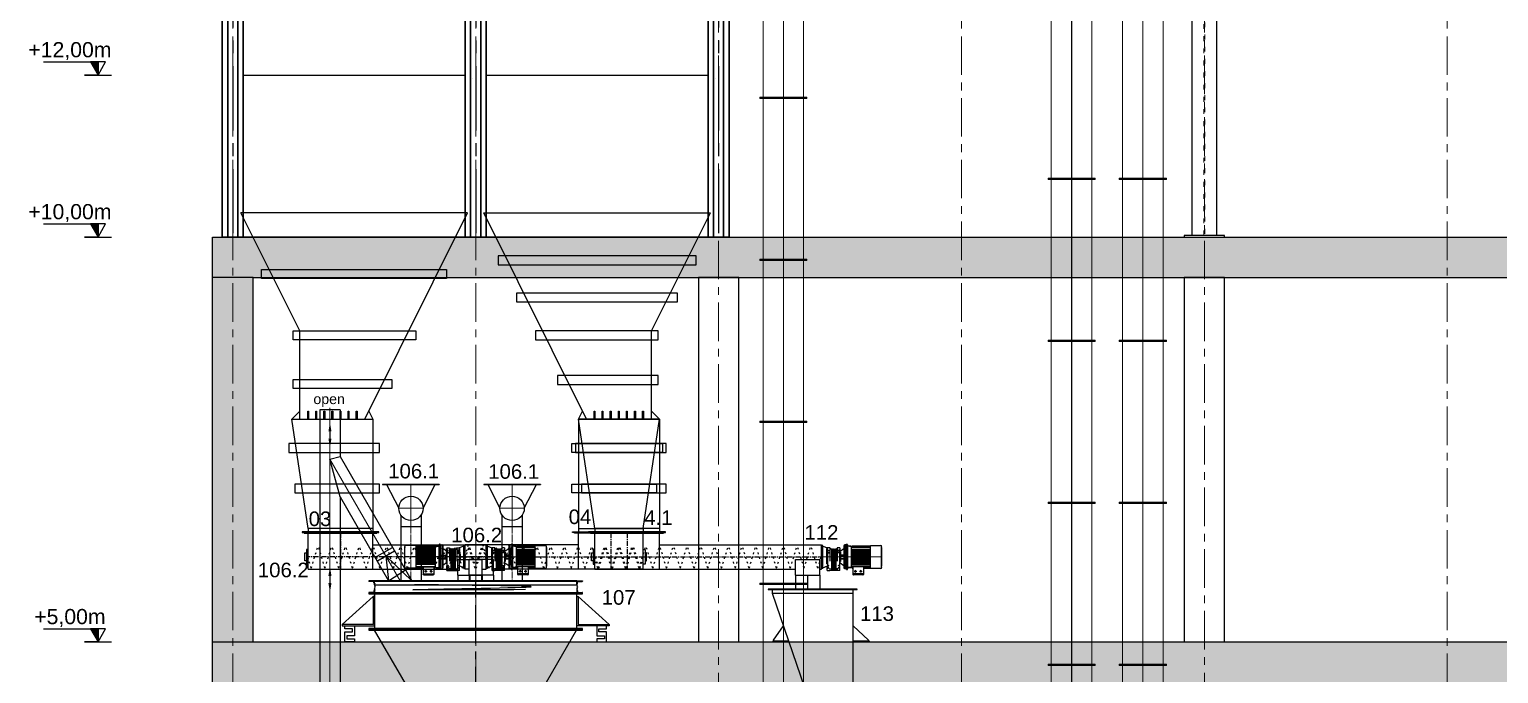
# Model space of a CAD drawing. Header units: millimetres. Extents: x 3220 to 226993, y 817 to 176024.
# Drawn here: x 188139 to 206285, y 82151 to 90106 of the extents above; entities that cross this region are included whole.
import ezdxf

# ---------------------------------------------------------------- set-up
doc = ezdxf.new("R2010")
doc.units = ezdxf.units.MM
for name, pattern in [('ACAD_ISO03W100', [30, 12, -18]), ('AXES', [50.8, 31.75, -6.35, 6.35, -6.35]), ('AXES2', [1.125, 0.75, -0.125, 0.125, -0.125]), ('CENTER', [10.16, 6.35, -1.27, 1.27, -1.27]), ('DASHED2', [9.525, 6.35, -3.175])]:
    doc.linetypes.add(name, pattern=pattern)
for name, color, linetype, lineweight in [('Axe', 1, 'AXES', 9), ('Cache', 3, 'ACAD_ISO03W100', 13), ('DESSIN', 7, 'Continuous', 25), ('RAHMEN025', 7, 'Continuous', 50)]:
    doc.layers.add(name, color=color, linetype=linetype, lineweight=lineweight)
for name, color, linetype in [('AXES', 1, 'AXES2'), ('D3', 7, 'Continuous'), ('Repère', 76, 'Continuous'), ('TB', 7, 'Continuous')]:
    doc.layers.add(name, color=color, linetype=linetype)
doc.layers.add('Sichtbare Kanten(DIN)', color=7, linetype='Continuous', lineweight=50, true_color=0x3f3f3f)
doc.styles.add('ARIAL_BOLD', font='arial.ttf')
doc.styles.get("Standard").update_dxf_attribs({"font": 'arial.ttf'})

# ---------------------------------------------------------------- blocks, each defined once
blk = doc.blocks.new('cell 2.5x2.5x10.2')
at = {"layer": 'Axe', "lineweight": -3, "ltscale": 25}
for p, q in [((0, 1000), (0, -10000)), ((3000, 1000), (3000, -10000))]:
    blk.add_line(p, q, dxfattribs=at)
at = {"layer": 'DESSIN', "color": 4}
for p, q in [((3130, 1000), (-130, 1000)), ((-130, -10000), (-130, 1000)), ((-130, 988), (-130, -10000)), ((-62, -10000), (-62, 1000)), ((-62, 988), (-62, -10000)), ((62, -10000), (62, 1000)), ((62, 988), (62, -10000)), ((130, -10000), (130, 1000)), ((130, 988), (130, -10000)), ((2870, -10000), (2870, 1000)), ((2870, 988), (2870, -10000)), ((2938, -10000), (2938, 1000)), ((2938, 988), (2938, -10000)), ((3062, -10000), (3062, 1000)), ((3062, 988), (3062, -10000)), ((3130, -10000), (3130, 1000)), ((3130, 988), (3130, -10000)), ((130, -2000), (2870, -2000)), ((130, -4000), (2870, -4000)), ((130, -6000), (2870, -6000)), ((130, -8000), (2870, -8000)), ((3130, -10000), (-130, -10000)), ((2910, -10000), (90, -10000))]:
    blk.add_line(p, q, dxfattribs=at)
at = {"layer": 'DESSIN'}
for p, q in [((2959, -3960), (2959, -3960)), ((2959, -4040), (2959, -4040)), ((2959, -8040), (2959, -8040))]:
    blk.add_line(p, q, dxfattribs=at)
blk = doc.blocks.new('SECTION D-E')
h = blk.add_hatch()
h.set_pattern_fill('AR-CONC', color=256, scale=3)
h.set_pattern_definition([(50, (0, 2000), (546.554, -47.817), [57.15, -628.65]), (355, (0, 2000), (-105.73, 573.17), [45.72, -502.922]), (100.4514, (45.55, 1996), (440.824, 525.353), [48.57, -534.271]), (46.1842, (0, 2152.4), (813.237, -126.127), [85.725, -942.975]), (96.6356, (67.8, 2141.9), (712.212, 742.278), [72.855, -801.407]), (351.184, (0, 2152.4), (712.212, 742.278), [68.58, -754.38]), (21, (76.2, 2114.3), (454.843, -306.7956), [57.15, -628.65]), (326, (76.2, 2114.3), (185.406, 552.564), [45.72, -502.92]), (71.4514, (114.1, 2088.73), (640.249, 245.768), [48.57, -534.27]), (37.5, (0, 2000), (9.2658, 253.6651), [0, -496.824, 0, -510.54, 0, -504.825]), (7.5, (0, 2000), (200.459, 300.5417), [0, -291.084, 0, -485.394, 0, -192.405]), (327.5, (-169.93, 2000), (406.7718, -17.1862), [0, -190.5, 0, -594.36, 0, -788.67]), (317.5, (-246.13, 2000), (444.3875, 76.2795), [0, -247.65, 0, -394.716, 0, -560.07])])
h.paths.add_polyline_path([(0, 9500), (-250, 9500), (-250, 5000), (0, 5000)])
h.paths.add_polyline_path([(250, 9500), (0, 9500), (0, 5000), (250, 5000)])
h.paths.add_polyline_path([(0, 10000), (-250, 10000), (-250, 9500), (0, 9500)])
h.paths.add_polyline_path([(3000, 10000), (0, 10000), (0, 9500), (250, 9500), (3000, 9500)])
h.paths.add_polyline_path([(6000, 10000), (3000, 10000), (3000, 9500), (6000, 9500)])
h.paths.add_polyline_path([(9000, 10000), (6000, 10000), (6000, 9500), (9000, 9500)])
h.paths.add_polyline_path([(12000, 10000), (9000, 10000), (9000, 9500), (12000, 9500)])
h.paths.add_polyline_path([(15000, 10000), (12000, 10000), (12000, 9500), (15000, 9500)])
h.paths.add_polyline_path([(24000, 10000), (15000, 10000), (15000, 9500), (15250, 9500), (17750, 9500), (24000, 9500)])
h.paths.add_polyline_path([(24000, 9500), (23750, 9500), (23750, 5000), (24000, 5000)])
h.paths.add_polyline_path([(24250, 9500), (24000, 9500), (24000, 5000), (24250, 5000)])
h.paths.add_polyline_path([(24250, 10000), (24000, 10000), (24000, 9500), (24250, 9500)])
h = blk.add_hatch()
h.set_pattern_fill('AR-CONC', color=256, scale=3)
h.set_pattern_definition([(50, (0, 1000), (546.554, -47.817), [57.15, -628.65]), (355, (0, 1000), (-105.73, 573.17), [45.72, -502.922]), (100.4514, (45.55, 996), (440.824, 525.353), [48.57, -534.271]), (46.1842, (0, 1152.4), (813.237, -126.127), [85.725, -942.975]), (96.6356, (67.8, 1141.9), (712.212, 742.278), [72.855, -801.407]), (351.184, (0, 1152.4), (712.212, 742.278), [68.58, -754.38]), (21, (76.2, 1114.3), (454.843, -306.796), [57.15, -628.65]), (326, (76.2, 1114.3), (185.406, 552.564), [45.72, -502.92]), (71.4514, (114.1, 1088.73), (640.249, 245.768), [48.57, -534.27]), (37.5, (0, 1000), (9.2658, 253.6651), [0, -496.824, 0, -510.54, 0, -504.825]), (7.5, (0, 1000), (200.459, 300.5417), [0, -291.084, 0, -485.394, 0, -192.405]), (327.5, (-169.93, 1000), (406.7718, -17.1862), [0, -190.5, 0, -594.36, 0, -788.67]), (317.5, (-246.13, 1000), (444.3875, 76.2795), [0, -247.65, 0, -394.716, 0, -560.07])])
h.paths.add_polyline_path([(0, 4500), (-250, 4500), (-250, 0), (0, 0)])
h.paths.add_polyline_path([(250, 4500), (0, 4500), (0, 0), (250, 0)])
h.paths.add_polyline_path([(0, 5000), (-250, 5000), (-250, 4500), (0, 4500)])
h.paths.add_polyline_path([(3000, 5000), (0, 5000), (0, 4500), (250, 4500), (3000, 4500)])
h.paths.add_polyline_path([(6000, 5000), (3000, 5000), (3000, 4500), (3250, 4500), (6000, 4500)])
h.paths.add_polyline_path([(9000, 5000), (6000, 5000), (6000, 4500), (6250, 4500), (9000, 4500)])
h.paths.add_polyline_path([(12000, 5000), (9000, 5000), (9000, 4500), (9250, 4500), (12000, 4500)])
h.paths.add_polyline_path([(15000, 5000), (12000, 5000), (12000, 4500), (12250, 4500), (15000, 4500)])
h.paths.add_polyline_path([(24000, 5000), (23750, 5000), (23750, 4500), (24000, 4500)])
h.paths.add_polyline_path([(24250, 5000), (24000, 5000), (24000, 4500), (24250, 4500)])
h.paths.add_polyline_path([(24250, 4500), (24000, 4500), (24000, 0), (24250, 0)])
h.paths.add_polyline_path([(24000, 4500), (23750, 4500), (23750, 0), (24000, 0)])
h.paths.add_polyline_path([(17750, 4500), (17750, 5000), (15000, 5000), (15000, 4500)])
blk.add_line((250, 9500), (-250, 9500))
for points in [[(12150, 10020), (11850, 10020), (11850, 26000), (12150, 26000)], [(11750, 10000), (12250, 10000), (12250, 10020), (11750, 10020)], [(5750, 5000), (6250, 5000), (6250, 9500), (5750, 9500)], [(11750, 5000), (12250, 5000), (12250, 9500), (11750, 9500)]]:
    blk.add_lwpolyline(points, close=True)
for points in [[(-250, 5000), (-250, 10000), (24250, 10000), (24250, 4000)], [(250, 5000), (250, 9500), (23750, 9500), (23750, 5000)], [(-250, 0), (-250, 5000), (17750, 5000)]]:
    blk.add_lwpolyline(points)
at = {"layer": 'Axe', "ltscale": 15}
for p, q in [((0, -4000), (0, 33324)), ((3000, -4000), (3000, 33324)), ((6000, -5000), (6000, 33324)), ((9000, -4000), (9000, 33324)), ((12000, -5000), (12000, 33324)), ((15000, -4000), (15000, 33324))]:
    blk.add_line(p, q, dxfattribs=at)
at = {"layer": 'Cache', "ltscale": 5}
blk.add_lwpolyline([(11994, 26000), (12006, 26000), (12006, 10020), (11994, 10020)], close=True, dxfattribs=at)
for p in [(0, 20000), (3000, 20000)]:
    blk.add_blockref('cell 2.5x2.5x10.2', p)
blk = doc.blocks.new('cone w2')
at = {"color": 1}
for p, q in [((0, -100), (0, -150)), ((3000, -100), (3000, -150))]:
    blk.add_line(p, q, dxfattribs=at)
at = {"color": 4}
for p, q in [((100, -100), (2900, -100)), ((1370, -2650), (100, -100)), ((2170, -1560), (2900, -100)), ((2170, -2650), (2170, -1560)), ((1320, -2550), (1270, -2650)), ((2270, -2650), (1270, -2650)), ((1270, -2650), (1270, -4000)), ((2070, -4000), (2270, -2650)), ((2270, -2650), (2170, -2550)), ((1270, -4000), (1270, -4040)), ((1270, -4000), (2070, -4000)), ((2070, -4000), (2070, -4040))]:
    blk.add_line(p, q, dxfattribs=at)
for points in [[(359, -910), (2645, -910), (2645, -800), (359, -800)], [(738, -1670), (2254, -1670), (2254, -1560), (738, -1560)], [(1037, -2270), (2254, -2270), (2254, -2160), (1037, -2160)], [(1465, -2650), (1475, -2650), (1475, -2550), (1465, -2550)], [(1565, -2650), (1575, -2650), (1575, -2550), (1565, -2550)], [(1665, -2650), (1675, -2650), (1675, -2550), (1665, -2550)], [(1765, -2650), (1775, -2650), (1775, -2550), (1765, -2550)], [(1865, -2650), (1875, -2650), (1875, -2550), (1865, -2550)], [(1965, -2650), (1975, -2650), (1975, -2550), (1965, -2550)], [(2065, -2650), (2075, -2650), (2075, -2550), (2065, -2550)], [(2306, -3060), (1186, -3060), (1186, -2950), (2306, -2950)], [(2232, -3560), (1186, -3560), (1186, -3450), (2232, -3450)], [(2145, -4050), (1195, -4050), (1195, -4040), (2145, -4040)]]:
    blk.add_lwpolyline(points, close=True, dxfattribs=at)
blk = doc.blocks.new('A$C1187285E')
at = {"layer": 'Axe'}
for p, q in [((-164, 124), (-164, 104)), ((-122, 124), (-122, 104)), ((-175, 114), (-153, 114)), ((-112, 114), (-133, 114))]:
    blk.add_line(p, q, dxfattribs=at)
at = {"layer": 'Axe', "ltscale": 30}
blk.add_line((164, 0), (-331, 0), dxfattribs=at)
at = {"layer": 'D3', "color": 5, "ltscale": 10}
for p, q in [((-185, 79), (-185, 138)), ((-185, 134), (-101, 134)), ((-181, 142), (-106, 142)), ((-101, 79), (-101, 138)), ((-329, 74), (-331, 72)), ((-331, 72), (-331, -72)), ((-329, 82), (-329, -82)), ((-240, 90), (-321, 90)), ((-240, 90), (-240, -90)), ((-185, 88), (-240, 88)), ((-185, 86), (-240, 86)), ((-185, 83), (-240, 83)), ((-240, 80), (-185, 80)), ((-240, 75), (-95, 75)), ((-89, 61), (-240, 61)), ((-89, 54), (-240, 54)), ((-89, 46), (-240, 46)), ((-89, 38), (-240, 38)), ((-89, 31), (-240, 31)), ((-89, 23), (-240, 23)), ((-89, 16), (-240, 16)), ((-89, 8), (-240, 8)), ((-185, 79), (-101, 79)), ((-95, 88), (-101, 88)), ((-95, 86), (-101, 86)), ((-95, 83), (-101, 83)), ((-101, 80), (-95, 80)), ((-95, 88), (-89, 81)), ((-95, 86), (-89, 81)), ((-95, 83), (-89, 80)), ((-95, 80), (-89, 75)), ((-95, 75), (-89, 70)), ((-89, 80), (-60, 83)), ((-89, -81), (-89, 80)), ((-86, 85), (-60, 87)), ((-86, 81), (-86, 85)), ((-60, -95), (-60, 95)), ((-50, 100), (-55, 100)), ((-50, 100), (-50, -100)), ((-47, 65), (-50, 65)), ((0, 12), (-47, 12)), ((-47, 65), (-47, -65)), ((-5, 15), (-45, 15)), ((-45, 15), (-45, 12)), ((-5, 12), (-5, 15)), ((0, -12), (0, 12)), ((-329, -74), (-331, -72)), ((-240, -90), (-321, -90)), ((-89, -8), (-240, -8)), ((-89, -16), (-240, -16)), ((-89, -23), (-240, -23)), ((-89, -31), (-240, -31)), ((-89, -38), (-240, -38)), ((-89, -46), (-240, -46)), ((-89, -54), (-240, -54)), ((-89, -61), (-240, -61)), ((-240, -75), (-95, -75)), ((-101, -80), (-240, -80)), ((-95, -83), (-240, -83)), ((-95, -86), (-240, -86)), ((-95, -88), (-240, -88)), ((-101, -80), (-95, -80)), ((-95, -75), (-89, -70)), ((-95, -80), (-89, -75)), ((-95, -83), (-89, -80)), ((-95, -88), (-89, -81)), ((-95, -86), (-89, -81)), ((-89, -81), (-60, -84)), ((-86, -86), (-86, -82)), ((-86, -86), (-60, -88)), ((-50, -100), (-55, -100)), ((-47, -65), (-50, -65)), ((0, -12), (-47, -12))]:
    blk.add_line(p, q, dxfattribs=at)
for centre in [(-164, 114), (-122, 114)]:
    blk.add_circle(centre, 5.28, dxfattribs=at)
for centre, radius, start, end in [((-181, 138), 4.19, 90, 180), ((-164, 114), 5.72, 90, 0), ((-122, 114), 5.72, 180, 90), ((-106, 138), 4.19, 0, 90), ((-321, 82), 8.38, 90, 180), ((-55, 95), 5, 90, 180), ((-321, -82), 8.38, 180, 270), ((-55, -95), 5, 180, 270)]:
    blk.add_arc(centre, radius, start, end, dxfattribs=at)
blk = doc.blocks.new('reducteur')
at = {"layer": 'Axe', "linetype": 'CENTER', "ltscale": 40}
for p, q in [((92, 134), (75, 134)), ((84, 126), (84, 143)), ((208, 134), (225, 134)), ((216, 126), (216, 143)), ((64, -78), (92, -78)), ((84, -70), (84, -87)), ((236, -78), (208, -78)), ((216, -70), (216, -87))]:
    blk.add_line(p, q, dxfattribs=at)
at = {"layer": 'D3', "color": 252, "linetype": 'ByBlock'}
for p, q in [((16, 141), (0, 141)), ((0, 141), (0, -141)), ((16, 141), (16, -141)), ((16, 133), (74, 111)), ((64, -35), (64, 35)), ((64, 35), (66, 35)), ((66, 58), (69, 58)), ((66, -58), (66, 58)), ((69, 85), (69, -103)), ((69, 85), (75, 85)), ((72, 169), (105, 169)), ((72, 169), (72, 112)), ((72, 112), (75, 109)), ((72, 112), (90, 112)), ((75, -52), (75, 109)), ((75, 109), (89, 109)), ((105, 138), (105, 169)), ((195, 166), (105, 166)), ((105, -112), (105, 52)), ((123, 69), (123, 163)), ((123, -3), (123, 92)), ((128, 69), (128, 163)), ((128, -3), (128, 92)), ((136, 69), (136, 163)), ((136, -3), (136, 92)), ((140, 69), (140, 163)), ((140, -3), (140, 92)), ((148, 69), (148, 163)), ((148, -3), (148, 92)), ((153, 69), (153, 163)), ((153, -3), (153, 92)), ((161, 69), (161, 163)), ((161, -3), (161, 92)), ((165, 69), (165, 163)), ((165, -3), (165, 92)), ((173, 69), (173, 163)), ((173, -3), (173, 92)), ((178, 69), (178, 163)), ((178, -3), (178, 92)), ((195, 138), (195, 169)), ((228, 169), (195, 169)), ((195, -112), (195, 52)), ((228, 112), (210, 112)), ((225, 109), (211, 109)), ((228, 112), (225, 109)), ((225, -52), (225, 109)), ((231, 85), (225, 85)), ((228, 169), (228, 112)), ((231, 85), (231, -103)), ((234, 58), (231, 58)), ((234, -58), (234, 58)), ((236, 35), (234, 35)), ((236, -35), (236, 35)), ((16, -141), (0, -141)), ((16, -133), (74, -111)), ((64, -35), (66, -35)), ((66, -58), (69, -58)), ((69, -103), (72, -103)), ((72, -55), (75, -52)), ((72, -55), (105, -55)), ((72, -71), (72, -55)), ((72, -71), (84, -71)), ((72, -85), (84, -85)), ((72, -112), (72, -85)), ((105, -112), (72, -112)), ((75, -52), (105, -52)), ((123, -92), (105, -110)), ((123, -97), (123, -2)), ((127, -97), (127, -2)), ((127, -77), (135, -77)), ((135, -97), (135, -2)), ((140, -97), (140, -2)), ((140, -77), (148, -77)), ((148, -97), (148, -2)), ((152, -97), (152, -2)), ((160, -77), (152, -77)), ((160, -97), (160, -2)), ((165, -97), (165, -2)), ((173, -77), (165, -77)), ((173, -97), (173, -2)), ((177, -97), (177, -2)), ((177, -92), (195, -110)), ((225, -52), (195, -52)), ((228, -55), (195, -55)), ((228, -112), (195, -112)), ((228, -71), (216, -71)), ((228, -85), (216, -85)), ((228, -55), (225, -52)), ((228, -71), (228, -55)), ((228, -112), (228, -85)), ((231, -103), (228, -103)), ((234, -58), (231, -58)), ((236, -35), (234, -35))]:
    blk.add_line(p, q, dxfattribs=at)
for centre in [(84, 134), (216, 134)]:
    blk.add_circle(centre, 7.03, dxfattribs=at)
for centre, radius, start, end in [((85, 106), 3.12, 273.3958, 350.4229), ((150, 95), 62.5, 164.7815, 170.4229), ((126, 163), 2.34, 0, 180), ((126, 92), 2.34, 0, 180), ((125, -2), 2.34, 0, 180), ((137, -2), 2.34, 0, 180), ((138, 163), 2.34, 0, 180), ((138, 92), 2.34, 0, 180), ((151, 163), 2.34, 0, 180), ((151, 92), 2.34, 0, 180), ((150, -2), 2.34, 0, 180), ((162, -2), 2.34, 0, 180), ((163, 163), 2.34, 0, 180), ((163, 92), 2.34, 0, 180), ((176, 163), 2.34, 0, 180), ((176, 92), 2.34, 0, 180), ((175, -2), 2.34, 0, 180), ((150, 95), 62.5, 9.5771, 15.2185), ((215, 106), 3.12, 189.5771, 266.6042), ((84, -78), 7.03, 270, 90), ((125, -97), 2.34, 180, 0), ((137, -97), 2.34, 180, 0), ((150, -97), 2.34, 180, 0), ((162, -97), 2.34, 180, 0), ((175, -97), 2.34, 180, 0), ((216, -78), 7.03, 90, 270)]:
    blk.add_arc(centre, radius, start, end, dxfattribs=at)
at = {"layer": 'TB', "color": 252, "linetype": 'Continuous', "lineweight": 25, "ltscale": 2}
for p, q in [((231, 73), (278, 106)), ((278, -139), (278, 139)), ((285, 141), (279, 141)), ((285, -147), (285, 147)), ((303, 148), (287, 148)), ((303, -148), (303, 148)), ((231, -73), (278, -106)), ((285, -141), (279, -141)), ((303, -148), (287, -148))]:
    blk.add_line(p, q, dxfattribs=at)
at = {"layer": 'TB', "color": 252, "linetype": 'DASHED2', "lineweight": 25, "ltscale": 30}
for p, q in [((303, 22), (231, 22)), ((303, -22), (231, -22))]:
    blk.add_line(p, q, dxfattribs=at)
at = {"layer": 'TB', "color": 252, "linetype": 'Continuous', "lineweight": 25, "ltscale": 2}
for centre, start, end in [((279, 139), 90, 180), ((287, 147), 90, 180), ((279, -139), 180, 270), ((287, -147), 180, 270)]:
    blk.add_arc(centre, 1.56, start, end, dxfattribs=at)
blk = doc.blocks.new('VIS  de dosage')
at = {"color": 30}
for p, q in [((-432267, 204936), (-432267, 204941)), ((-432267, 204941), (-431367, 204941)), ((-432267, 204936), (-431367, 204936)), ((-432217, 204491, 0), (-432217, 204936, 0)), ((-431417, 204491, 0), (-431417, 204936, 0)), ((-431367, 204936), (-431367, 204941)), ((-431417, 204791, 0), (-430017, 204791)), ((-430017, 204491), (-430017, 204791)), ((-430367, 204416, 0), (-430367, 204611)), ((-430367, 204611), (-430067, 204611, 0)), ((-430067, 204416), (-430067, 204611, 0)), ((-432217, 204491, 0), (-430367, 204491)), ((-430367, 204416, 0), (-430067, 204416)), ((-430067, 204491, 0), (-430017, 204491))]:
    blk.add_line(p, q, dxfattribs=at)
at = {"color": 1, "linetype": 'CENTER', "ltscale": 10}
for p, q in [((-431817, 204941), (-431817, 204491)), ((-429956, 204641, 0), (-432217, 204641))]:
    blk.add_line(p, q, dxfattribs=at)
at = {"color": 3, "linetype": 'ACAD_ISO03W100', "ltscale": 2}
for p, q in [((-432177, 204501, 0), (-432093, 204781)), ((-432008, 204501, 0), (-432093, 204781)), ((-432008, 204501, 0), (-431923, 204781)), ((-431838, 204501, 0), (-431923, 204781)), ((-431838, 204501, 0), (-431753, 204781)), ((-431668, 204501, 0), (-431753, 204781)), ((-431668, 204501, 0), (-431583, 204781)), ((-431498, 204501, 0), (-431583, 204781)), ((-431498, 204501, 0), (-431413, 204781)), ((-431329, 204501, 0), (-431413, 204781)), ((-431329, 204501, 0), (-431244, 204781)), ((-431159, 204501, 0), (-431244, 204781)), ((-431159, 204501, 0), (-431074, 204781)), ((-430989, 204501, 0), (-431074, 204781)), ((-430989, 204501, 0), (-430904, 204781)), ((-430819, 204501, 0), (-430904, 204781)), ((-430819, 204501, 0), (-430734, 204781)), ((-430650, 204501, 0), (-430734, 204781)), ((-430650, 204501, 0), (-430565, 204781)), ((-430480, 204501, 0), (-430565, 204781)), ((-430480, 204501, 0), (-430395, 204781)), ((-430310, 204501, 0), (-430395, 204781)), ((-430310, 204501, 0), (-430225, 204781)), ((-430140, 204501, 0), (-430225, 204781)), ((-430140, 204501, 0), (-430055, 204781)), ((-430017, 204653, 0), (-430055, 204781)), ((-432177, 204501, 0), (-432217, 204630, 0))]:
    blk.add_line(p, q, dxfattribs=at)
at = {"color": 4}
blk.add_line((-430367, 204491), (-430367, 204611), dxfattribs=at)
at = {"color": 30, "elevation": 0}
for points in [[(-432238, 204691), (-432238, 204591), (-432258, 204591), (-432258, 204691)], [(-432238, 204551), (-432217, 204551), (-432217, 204731), (-432238, 204731)]]:
    blk.add_lwpolyline(points, close=True, dxfattribs=at)
at = {"extrusion": (0, 0, -1), "zscale": -1, "rotation": 180}
blk.add_blockref('reducteur', (430017, 204641, 0), dxfattribs=at)
at = {"layer": 'RAHMEN025', "color": 7, "ltscale": 10, "xscale": 1.5625, "yscale": 1.5625, "zscale": 1.5625, "rotation": 180}
blk.add_blockref('A$C1187285E', (-429787, 204641, 0), dxfattribs=at)
blk = doc.blocks.new('cone 53 bllue')
at = {"color": 5}
for p, q in [((-500, 0), (500, 0)), ((-300, -1350), (-500, 0)), ((500, 0), (500, -1350)), ((500, -1350), (-300, -1350)), ((-300, -1350), (-300, -1390)), ((500, -1350), (500, -1390))]:
    blk.add_line(p, q, dxfattribs=at)
for points in [[(-536, -410), (584, -410), (584, -300), (-536, -300)], [(-462, -910), (584, -910), (584, -800), (-462, -800)], [(-375, -1400), (575, -1400), (575, -1390), (-375, -1390)]]:
    blk.add_lwpolyline(points, close=True, dxfattribs=at)
blk = doc.blocks.new('cone 53 R')
at = {"color": 1}
for p, q in [((0, -100), (0, -150)), ((3000, -100), (3000, -150))]:
    blk.add_line(p, q, dxfattribs=at)
at = {"color": 4}
for p, q in [((100, -100), (2900, -100)), ((1370, -2650), (100, -100)), ((2170, -1560), (2900, -100)), ((2170, -2650), (2170, -1560)), ((1270, -2650), (1320, -2550)), ((2270, -2650), (1270, -2650)), ((1270, -2650), (1270, -4000)), ((2070, -4000), (2270, -2650)), ((2270, -2650), (2170, -2550)), ((1270, -4000), (1270, -4040)), ((1270, -4000), (2070, -4000)), ((2070, -4000), (2070, -4040))]:
    blk.add_line(p, q, dxfattribs=at)
for points in [[(276, -742), (2723, -742), (2723, -632), (276, -632)], [(505, -1202), (2493, -1202), (2493, -1092), (505, -1092)], [(738, -1670), (2254, -1670), (2254, -1560), (738, -1560)], [(1012, -2220), (2254, -2220), (2254, -2110), (1012, -2110)], [(1472, -2650), (1462, -2650), (1462, -2550), (1472, -2550)], [(1572, -2650), (1562, -2650), (1562, -2550), (1572, -2550)], [(1672, -2650), (1662, -2650), (1662, -2550), (1672, -2550)], [(1772, -2650), (1762, -2650), (1762, -2550), (1772, -2550)], [(1872, -2650), (1862, -2650), (1862, -2550), (1872, -2550)], [(1972, -2650), (1962, -2650), (1962, -2550), (1972, -2550)], [(2072, -2650), (2062, -2650), (2062, -2550), (2072, -2550)], [(2306, -3060), (1186, -3060), (1186, -2950), (2306, -2950)], [(2232, -3560), (1186, -3560), (1186, -3450), (2232, -3450)], [(2145, -4050), (1195, -4050), (1195, -4040), (2145, -4040)]]:
    blk.add_lwpolyline(points, close=True, dxfattribs=at)
at = {"color": 2}
blk.add_blockref('cone 53 bllue', (1770, -2650), dxfattribs=at)
blk = doc.blocks.new('vis 2')
at = {"color": 1}
for p, q in [((-425, -5), (-425, 0)), ((-425, 0), (475, 0)), ((-425, -5), (475, -5)), ((-375, -450, 0), (-375, -5, 0)), ((425, -450, 0), (425, -5, 0)), ((425, -150, 0), (2425, -150)), ((475, -5), (475, 0)), ((2425, -450), (2425, -150)), ((2105, -525, 0), (2105, -330)), ((2105, -330), (2405, -330, 0)), ((2405, -525), (2405, -330, 0)), ((-375, -450, 0), (2105, -450)), ((2105, -525, 0), (2405, -525)), ((2405, -450, 0), (2425, -450))]:
    blk.add_line(p, q, dxfattribs=at)
at = {"color": 3, "linetype": 'ACAD_ISO03W100', "ltscale": 2}
for p, q in [((-336, -440, 0), (-251, -160)), ((-166, -440, 0), (-251, -160)), ((-166, -440, 0), (-81, -160)), ((4, -440, 0), (-81, -160)), ((4, -440, 0), (89, -160)), ((174, -440, 0), (89, -160)), ((174, -440, 0), (258, -160)), ((343, -440, 0), (258, -160)), ((343, -440, 0), (428, -160)), ((513, -440, 0), (428, -160)), ((513, -440, 0), (598, -160)), ((683, -440, 0), (598, -160)), ((683, -440, 0), (768, -160)), ((853, -440, 0), (768, -160)), ((853, -440, 0), (937, -160)), ((1022, -440, 0), (937, -160)), ((1022, -440, 0), (1107, -160)), ((1192, -440, 0), (1107, -160)), ((1192, -440, 0), (1277, -160)), ((1362, -440, 0), (1277, -160)), ((1362, -440, 0), (1447, -160)), ((1532, -440, 0), (1447, -160)), ((1532, -440, 0), (1617, -160)), ((1701, -440, 0), (1617, -160)), ((1701, -440, 0), (1786, -160)), ((1871, -440, 0), (1786, -160)), ((1871, -440, 0), (1956, -160)), ((2041, -440, 0), (1956, -160)), ((2041, -440, 0), (2126, -160)), ((2211, -440, 0), (2126, -160)), ((2211, -440, 0), (2296, -160)), ((2380, -440, 0), (2296, -160)), ((-336, -440, 0), (-375, -311, 0)), ((2380, -440, 0), (2425, -293, 0))]:
    blk.add_line(p, q, dxfattribs=at)
at = {"color": 1, "linetype": 'CENTER', "ltscale": 10}
for p, q in [((25, 0), (25, -450)), ((-435, -300, 0), (2425, -300))]:
    blk.add_line(p, q, dxfattribs=at)
at = {"color": 1, "elevation": 0}
for points in [[(-396, -250), (-396, -350), (-416, -350), (-416, -250)], [(-396, -390), (-375, -390), (-375, -210), (-396, -210)]]:
    blk.add_lwpolyline(points, close=True, dxfattribs=at)
at = {"extrusion": (0, 0, -1), "zscale": -1, "rotation": 180}
blk.add_blockref('reducteur', (-2425, -300, 0), dxfattribs=at)
at = {"layer": 'RAHMEN025', "color": 7, "ltscale": 10, "xscale": 1.5625, "yscale": 1.5625, "zscale": 1.5625, "rotation": 180}
blk.add_blockref('A$C1187285E', (2655, -300, 0), dxfattribs=at)
blk = doc.blocks.new('be 500 gain 2000')
at = {"layer": 'Sichtbare Kanten(DIN)', "color": 5, "lineweight": 0}
for p, q in [((0, -291), (0, 291)), ((8, 291), (0, 291)), ((8, 291), (8, -291)), ((1992, 250.5), (8, 250.5)), ((1992, -291), (1992, 291)), ((1992, 291), (2000, 291)), ((2000, 291), (2000, -291)), ((8, 1), (1992, 1)), ((1992, 0), (8, 0)), ((8, -291), (0, -291)), ((1992, -250.5), (8, -250.5)), ((1992, -291), (2000, -291))]:
    blk.add_line(p, q, dxfattribs=at)
blk = doc.blocks.new('116 L')
at = {"color": 5, "lineweight": 0, "rotation": 270}
for p in [(0, 18218), (0, 16218), (0, 14218), (0, 12218), (0, 10218)]:
    blk.add_blockref('be 500 gain 2000', p, dxfattribs=at)
blk = doc.blocks.new('113 L')
at = {"color": 34}
blk.add_line((-875, 2750), (125, 2750), dxfattribs=at)
at = {"color": 34, "elevation": 0}
for points in [[(-925, 2795), (175, 2795), (175, 2800), (-925, 2800)], [(-870, 2147), (-669, 2147), (-673, 2157), (-870, 2157)], [(125, 2147), (325, 2147), (325, 2157), (125, 2157)]]:
    blk.add_lwpolyline(points, close=True, dxfattribs=at)
for points in [[(-875, 2795), (-875, 2750), (-125, 550)], [(125, 550), (125, 2795)], [(-860, 2157), (-860, 2167), (-738, 2347)], [(-125, 505), (-125, 550), (125, 550), (125, 505)]]:
    blk.add_lwpolyline(points, dxfattribs=at)
at = {"color": 34}
blk.add_lwpolyline([(315, 2157), (315, 2167), (125, 2347)], dxfattribs=at)
blk.add_lwpolyline([(133, 500), (-133, 500), (-133, 505), (133, 505)], close=True, dxfattribs=at)
blk = doc.blocks.new('niveau')
h = blk.add_hatch(color=1)
h.dxf.hatch_style = 1
h.paths.add_polyline_path([(0, 164), (-93, 164), (0, 0)])
at = {"color": 1}
blk.add_line((0, 164), (0, 0), dxfattribs=at)
blk.add_lwpolyline([(-674, 164), (-93, 164), (0, 0), (93, 164), (-93, 164), (0, 0), (-165, 0), (165, 0)], dxfattribs=at)
blk = doc.blocks.new('Bascule L')
for p, q in [((-1650, -390), (-1265, -45)), ((-1265, -45), (-1265, -389.4)), ((1250, -10), (-1250, -10)), ((-1250, -10), (-1250, -450)), ((1250, -450), (1250, -10)), ((1650, -390), (1265, -45)), ((1265, -45), (1265, -389.4)), ((-1250, -450), (1250, -450)), ((-300, -2090), (-1250, -460)), ((300, -2090), (1246.4, -460)), ((-300, -2090), (300, -2090)), ((-300, -2090), (-300, -2140)), ((300, -2090), (300, -2140))]:
    blk.add_line(p, q)
for points in [[(-1320, -10), (1320, -10), (1320, 0), (-1320, 0)], [(-1320, -450), (1320, -450), (1320, -440), (-1320, -440)], [(-1320, -460), (1320, -460), (1320, -450), (-1320, -450)], [(-350, -2150), (350, -2150), (350, -2140), (-350, -2140)]]:
    blk.add_lwpolyline(points, close=True)
for points in [[(-1265, -405), (-1250, -405), (-1250, -45), (-1265, -45), (-1265, -390)], [(1265, -405), (1250, -405), (1250, -45), (1265, -45), (1265, -390)], [(-1265, -390), (-1650, -390), (-1650, -405), (-1265, -405)], [(1265, -390), (1650, -390), (1650, -405), (1265, -405)]]:
    blk.add_lwpolyline(points)
at = {"color": 2}
for points in [[(-1617.5, -445), (-1617.5, -405), (-1497.5, -405), (-1497.5, -530), (-1592.5, -530), (-1592.5, -565), (-1497.5, -565), (-1497.5, -605), (-1617.5, -605), (-1617.5, -480), (-1522.5, -480), (-1522.5, -445), (-1617.5, -445)], [(1617.5, -445), (1617.5, -405), (1497.5, -405), (1497.5, -530), (1592.5, -530), (1592.5, -565), (1497.5, -565), (1497.5, -605), (1617.5, -605), (1617.5, -480), (1522.5, -480), (1522.5, -445), (1617.5, -445)]]:
    blk.add_lwpolyline(points, dxfattribs=at)
at = {"layer": 'Axe', "lineweight": -3, "ltscale": 15}
blk.add_line((0, -2150), (0, 0), dxfattribs=at)
blk = doc.blocks.new('107.01 L')
at = {"color": 5, "linetype": 'Continuous'}
for p, q in [((-1250, -145), (-1320, -145)), ((-1320, -145), (-1320, -148)), ((-1264, -152), (-1316, -152)), ((-1257, -172), (-1257, -159)), ((-1254, -175), (-1250, -175)), ((-1250, -175), (-1250, -145)), ((1250, -145), (1320, -145)), ((1250, -175), (1250, -145)), ((1254, -175), (1250, -175)), ((1257, -172), (1257, -159)), ((1264, -152), (1316, -152)), ((1320, -145), (1320, -148)), ((-1320, -295), (-1320, -292)), ((-1250, -295), (-1320, -295)), ((-1264, -288), (-1316, -288)), ((-1257, -268), (-1257, -281)), ((-1254, -265), (-1250, -265)), ((-1250, -265), (-1250, -295)), ((1254, -265), (1250, -265)), ((1250, -265), (1250, -295)), ((1250, -295), (1320, -295)), ((1257, -268), (1257, -281)), ((1264, -288), (1316, -288)), ((1320, -295), (1320, -292))]:
    blk.add_line(p, q, dxfattribs=at)
at = {"color": 5}
blk.add_line((1250, -295), (-1250, -295), dxfattribs=at)
blk.add_lwpolyline([(-1250, -145), (-1250, -150), (1250, -150), (1250, -145)], close=True, dxfattribs=at)
at = {"color": 5, "linetype": 'Continuous'}
for centre, radius, start, end in [((-1316, -148), 3.5, 180, 270), ((-1264, -159), 7, 0, 90), ((-1254, -172), 3.5, 180, 270), ((1254, -172), 3.5, 270, 0), ((1264, -159), 7, 90, 180), ((1316, -148), 3.5, 270, 0), ((-1316, -292), 3.5, 90, 180), ((-1264, -281), 7, 270, 0), ((-1254, -268), 3.5, 90, 180), ((1254, -268), 3.5, 0, 90), ((1264, -281), 7, 180, 270), ((1316, -292), 3.5, 0, 90)]:
    blk.add_arc(centre, radius, start, end, dxfattribs=at)
at = {"color": 5}
for points in [[(-1250, -175), (-1245, -183), (-1252, -198), (-1242, -211), (-1251, -223), (-1243, -233), (-1253, -245), (-1243, -256), (-1250, -265)], [(1250, -175), (1255, -183), (1248, -198), (1258, -211), (1249, -223), (1257, -233), (1247, -245), (1257, -256), (1250, -265)], [(615, -254), (-758, -254), (665, -220), (-754, -194)]]:
    blk.add_spline(points, degree=3, dxfattribs=at)
at = {"layer": 'Axe', "lineweight": -3, "ltscale": 15}
blk.add_line((0, -295), (0, -145), dxfattribs=at)
blk = doc.blocks.new('Vis 4 L')
for p, q in [((-350, 0), (350, 0)), ((350, 0), (350, -5)), ((-350, -5), (350, -5)), ((-300, -5), (-150, -300, 0)), ((150, -300, 0), (300, -5)), ((-125, -383, 0), (-125, -525)), ((-125, -525), (125, -525)), ((125, -383, 0), (125, -525))]:
    blk.add_line(p, q)
at = {"color": 4}
blk.add_line((-350, 0), (-350, -5), dxfattribs=at)
blk.add_circle((0, -300, 0), 150)
at = {"layer": 'Axe', "ltscale": 30}
for p, q in [((0, -525), (0, 0)), ((-150, -300, 0), (150, -300, 0))]:
    blk.add_line(p, q, dxfattribs=at)
blk = doc.blocks.new('132')
at = {"color": 5, "lineweight": 0, "rotation": 270}
for p in [(-440, 16218), (440, 16218), (-440, 14218), (440, 14218), (-440, 12218), (440, 12218), (-440, 10218), (440, 10218), (-440, 8218), (440, 8218)]:
    blk.add_blockref('be 500 gain 2000', p, dxfattribs=at)
blk = doc.blocks.new('106.3')
at = {"color": 173}
for p, q in [((-1925, 2111), (-1925, 1551)), ((-1675, 2111), (-1925, 2111)), ((-1675, 2111), (-1675, 1535)), ((-1800, 1844), (-1800, 1757)), ((-1925, 1551), (-1925, 931)), ((-1800, 1501), (-1675, 1535)), ((-1675, 1035), (-1800, 1501)), ((-1675, 1535), (-789, 0)), ((-1925, 931), (-1925, -69)), ((-1675, 1035), (-1078, 0)), ((-1675, 1035), (-1675, -69)), ((-1244, 288), (-1027, 413)), ((-1219, 244), (-1002, 369)), ((-789, 0), (-1110, 307)), ((-1110, 307), (-1078, 0)), ((-1800, 59), (-1800, -28)), ((-1078, 0), (-868, 136)), ((-1925, -69), (-1925, -1297)), ((-1675, -69), (-1675, -1297)), ((-1250, 0), (1250, 0)), ((-1250, -50), (-1250, 0)), ((-1250, -50), (1250, -50)), ((1250, -50), (1250, 0)), ((-1675, -1297), (-1925, -1297)), ((-1658, -1359), (-1875, -1484)), ((-1658, -1359), (-954, -2427)), ((-1875, -1484), (-1074, -2700)), ((-1171, -2553), (-954, -2427)), ((-1063, -2489), (-1074, -2700)), ((-774, -2700), (-1063, -2489)), ((-954, -2427), (-774, -2700)), ((-1102, -2658), (-1171, -2553)), ((-774, -2700), (-1074, -2700))]:
    blk.add_line(p, q, dxfattribs=at)
for radius in [375, 125]:
    blk.add_arc((-1550, -1297), radius, 180, 210, dxfattribs=at)
for points in [[(-1781, 1844), (-1819, 1844), (-1800, 1957)], [(-1781, 1757), (-1819, 1757), (-1800, 1644)], [(-1781, 59), (-1819, 59), (-1800, 172)], [(-1781, -28), (-1819, -28), (-1800, -141)]]:
    blk.add_solid(points, dxfattribs=at)
at = {"layer": 'Axe', "ltscale": 5000}
for p, q in [((-1800, 2135), (-1800, 1551)), ((-1800, 1551), (-1800, 931)), ((-1800, 1501), (-933, 0)), ((-1800, 931), (-1800, -69)), ((0, -543), (0, 535)), ((0, -543), (0, 535)), ((-1800, -69), (-1800, -1297)), ((-1767, -1422), (-833, -2839))]:
    blk.add_line(p, q, dxfattribs=at)
blk.add_arc((-1550, -1297), 250, 180, 210, dxfattribs=at)
at = {"color": 173, "insert": (-1810, 2226), "char_height": 125, "attachment_point": 5, "style": 'ARIAL_BOLD'}
blk.add_mtext('open', dxfattribs=at)

msp = doc.modelspace()

# ---------------------------------------------------------------- linework, layer by layer
at = {"color": 4}
for p, q in [((192725.8, 83967.4), (192725.8, 83297.4, 0)), ((192975.8, 83967.4), (192975.8, 83297.4, 0)), ((193975.8, 83967.4), (193975.8, 83297.4, 0)), ((194225.8, 83967.4), (194225.8, 83297.4, 0)), ((193430.8, 83367.4, 0), (193430.8, 83297.4)), ((193730.8, 83367.4), (193730.8, 83297.4)), ((197600.8, 83367.4, 0), (197600.8, 83195.4)), ((197900.8, 83367.4), (197900.8, 83195.4))]:
    msp.add_line(p, q, dxfattribs=at)
at = {"color": 6}
for p, q in [((193570.8, 83367.4, 0), (193570.8, 83297.3, 0)), ((193870.8, 83367.4, 0), (193870.8, 83297.3, 0))]:
    msp.add_line(p, q, dxfattribs=at)
at = {"layer": 'Axe'}
for p, q in [((192850.8, 83967.4), (192850.8, 83297.4, 0)), ((194100.8, 83967.4), (194100.8, 83297.4, 0)), ((193580.8, 83367.4, 0), (193580.8, 83297.4)), ((193720.8, 83367.4, 0), (193720.8, 83297.3, 0))]:
    msp.add_line(p, q, dxfattribs=at)
at = {"layer": 'AXES', "color": 1}
msp.add_line((197750.8, 83367.4, 0), (197750.8, 83195.4), dxfattribs=at)

# ---------------------------------------------------------------- block references
at = {"color": 2}
for name, p in [('SECTION D-E', (190650.8, 77542.4)), ('cone 53 R', (193650.8, 87942.4))]:
    msp.add_blockref(name, p, dxfattribs=at)
for name, p in [('116 L', (197450.8, 73042.4)), ('132', (201450.8, 74042.4)), ('niveau', (188986.1, 89542.4)), ('niveau', (188986.1, 87542.4)), ('106.3', (193650.8, 83297.4)), ('Vis 4 L', (192850.8, 84492.4)), ('Vis 4 L', (194100.8, 84492.4)), ('vis 2', (195495.8, 83892.4)), ('Bascule L', (193650.8, 83147.4)), ('niveau', (188986.1, 82542.4))]:
    msp.add_blockref(name, p)
at = {"xscale": -1}
msp.add_blockref('cone w2', (193650.8, 87942.4), dxfattribs=at)
at = {"color": 0}
for name, p in [('VIS  de dosage', (623797.5, -121048.7)), ('107.01 L', (193650.8, 83442.4))]:
    msp.add_blockref(name, p, dxfattribs=at)
at = {"color": 0, "xscale": -1}
msp.add_blockref('VIS  de dosage', (-236495.8, -121048.7), dxfattribs=at)
at = {"color": 34}
msp.add_blockref('113 L', (198189.3, 80395.4), dxfattribs=at)

# ---------------------------------------------------------------- texts
at = {"color": 6, "char_height": 187.5, "attachment_point": 5, "style": 'ARIAL_BOLD'}
for s, insert in [('{\\C1;+12,00m}', (188639.1, 89838.4)), ('{\\C1;+10,00m}', (188639.1, 87838.4)), ('{\\C1;+5,00m}', (188639.1, 82838.4))]:
    msp.add_mtext(s, dxfattribs=dict(at, insert=insert))
at = {"layer": 'Repère', "char_height": 180, "attachment_point": 1}
for s, width, insert in [('106.1', 631.382, (192570.5, 84742)), ('106.1', 631.382, (193805.7, 84737)), ('03', 631.382, (191588.1, 84153.4)), ('04', 596.024, (194799.1, 84178)), ('4.1', 631.382, (195732.7, 84167.4)), ('106.2', 631.382, (193348.4, 83952.8)), ('112', 631.382, (197711.4, 83984.8)), ('106.2', 631.382, (190960.2, 83521.2)), ('107', 631.382, (195206.9, 83182.1)), ('113', 631.382, (198397.4, 82982.2))]:
    msp.add_mtext_dynamic_manual_height_columns(s, width=width, gutter_width=12.5, heights=[0], dxfattribs=dict(at, insert=insert))

doc.saveas('drawing.dxf')
